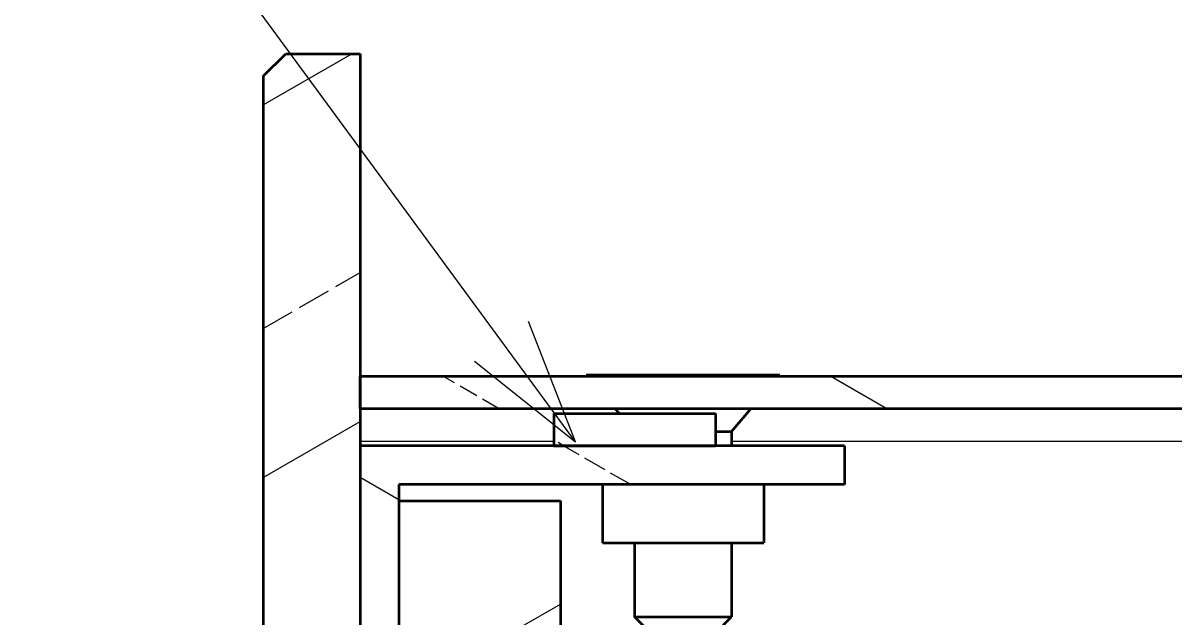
# Model space of a CAD drawing. Extents: x 23 to 587, y 4 to 413.
# Drawn here: x 169.21 to 187.02, y 166.79 to 175.99 of the extents above; entities that cross this region are included whole.
import ezdxf
from ezdxf.enums import TextEntityAlignment as Align

# ---------------------------------------------------------------- set-up
doc = ezdxf.new("R2010")
doc.units = 0
doc.linetypes.add('DASHED', pattern=[15, 12, -3])
doc.layers.get('0').update_dxf_attribs({"lineweight": 13})
doc.styles.get("Standard").update_dxf_attribs({"font": 'isocp.shx'})
doc.dimstyles.get("Standard").update_dxf_attribs({"dimtxt": 2.5, "dimasz": 2.5, "dimexe": 1.25, "dimexo": 0.625, "dimtad": 1, "dimtxsty": 'Standard', "dimcen": 2.5, "dimadec": 0, "dimazin": 0, "dimtfac": 1, "dimtmove": 0, "dimatfit": 0, "dimfxl": 0, "dimarcsym": 0})

# ---------------------------------------------------------------- blocks, each defined once
blk = doc.blocks.new('*D510')
at = {"color": 7, "lineweight": 13, "ltscale": 0.185663}
for p, q in [((172.925, 176.169), (172.925, 183.595)), ((190.675, 176.169), (190.675, 183.595))]:
    blk.add_line(p, q, dxfattribs=at)
at = {"color": 7, "lineweight": 13}
blk.add_line((172.925, 181.595), (216.768, 181.595), dxfattribs=at)
for points in [[(174.856, 182.113), (172.925, 181.595), (174.856, 181.077)], [(188.743, 181.077), (190.675, 181.595), (188.743, 182.113)]]:
    blk.add_lwpolyline(points, dxfattribs=at)
for s, height, width, p, p2 in [('[', 2.5, 1.552527, (206.972, 183.595), (207.942, 183.595)), (']', 2.5, 1.552527, (215.797, 183.595), (216.768, 183.595)), ('35.5', 2.5, 1.44843, (195.675, 183.595), (203.972, 183.595)), ('1.4', 2.5, 1.615186, (208.942, 183.595), (214.797, 183.595)), ('/', 1, 1.818182, (204.972, 184.345), (205.972, 184.345))]:
    blk.add_text(s, height=height, dxfattribs=dict(at, width=width)).set_placement(p, p2, align=Align.FIT)
blk = doc.blocks.new('*D511')
at = {"color": 7, "lineweight": 13, "ltscale": 0.318816}
blk.add_line((172.925, 176.169), (172.925, 188.921), dxfattribs=at)
at = {"color": 7, "lineweight": 13, "ltscale": 0.460066}
blk.add_line((208.425, 170.519), (208.425, 188.921), dxfattribs=at)
at = {"color": 7, "lineweight": 13}
blk.add_line((172.925, 186.921), (208.425, 186.921), dxfattribs=at)
for points in [[(174.856, 187.439), (172.925, 186.921), (174.856, 186.404)], [(206.493, 186.404), (208.425, 186.921), (206.493, 187.439)]]:
    blk.add_lwpolyline(points, dxfattribs=at)
for s, height, width, p, p2 in [('[', 2.5, 1.552521, (192.73, 188.921), (193.7, 188.921)), (']', 2.5, 1.552521, (201.555, 188.921), (202.526, 188.921)), ('71', 2.5, 1.670369, (180.794, 188.921), (185.179, 188.921)), ('2.8', 2.5, 1.51098, (194.7, 188.921), (200.555, 188.921)), ('%%p2', 1.75, 1.330976, (186.679, 189.296), (189.73, 189.296)), ('/', 1, 1.818182, (190.73, 189.671), (191.73, 189.671))]:
    blk.add_text(s, height=height, dxfattribs=dict(at, width=width)).set_placement(p, p2, align=Align.FIT)
blk = doc.blocks.new('BLOCK7006')
at = {"color": 7, "lineweight": 13}
blk.add_line((8.164, 57.971), (-15.234, 89.878), dxfattribs=at)
blk.add_lwpolyline([(5.044, 60.475), (8.164, 57.971), (6.714, 61.699)], dxfattribs=at)
blk.add_circle((-18.289, 94.044), 5.166, dxfattribs=at)
blk.add_text('3', height=5, dxfattribs=at).set_placement((-20.231, 91.544), (-16.347, 91.544), align=Align.FIT)
blk = doc.blocks.new('BLOCK7007')
at = {"color": 7, "lineweight": 35, "ltscale": 0.024749}
blk.add_line((-1.5, 69.3), (-0.8, 70), dxfattribs=at)
at = {"color": 7, "lineweight": 35, "ltscale": 0.0575}
for p, q in [((-0.8, 70), (1.5, 70)), ((10, 54.85), (10, 52.55)), ((13, 54.85), (13, 52.55))]:
    blk.add_line(p, q, dxfattribs=at)
at = {"color": 7, "lineweight": 35}
for p, q in [((1.5, 70), (1.5, 47.5)), ((-1.5, 69.3), (-1.5, 47.5)), ((67.5, 60), (1.5, 60)), ((67.5, 59), (1.5, 59))]:
    blk.add_line(p, q, dxfattribs=at)
at = {"color": 7, "lineweight": 35, "ltscale": 0.025}
for p, q in [((1.5, 59), (1.5, 60)), ((7.5, 58.85), (7.5, 57.85)), ((12.5, 58.85), (12.5, 57.85))]:
    blk.add_line(p, q, dxfattribs=at)
at = {"color": 7, "lineweight": 35, "ltscale": 0.140819}
blk.add_line((8.5, 60.05), (14.133, 60.05), dxfattribs=at)
at = {"color": 7, "lineweight": 35, "ltscale": 0.001647}
for p, q in [((8.543, 60), (8.5, 60.05)), ((14.457, 60), (14.5, 60.05))]:
    blk.add_line(p, q, dxfattribs=at)
at = {"color": 7, "lineweight": 35, "ltscale": 0.009181}
blk.add_line((14.133, 60.05), (14.5, 60.05), dxfattribs=at)
at = {"color": 7, "lineweight": 35, "ltscale": 0.125}
for p, q in [((7.5, 58.85), (12.5, 58.85)), ((7.5, 57.85), (12.5, 57.85)), ((2.7, 56.15), (7.7, 56.15))]:
    blk.add_line(p, q, dxfattribs=at)
at = {"color": 7, "lineweight": 35, "ltscale": 0.004939}
blk.add_line((9.529, 58.85), (9.4, 59), dxfattribs=at)
at = {"color": 7, "lineweight": 35, "ltscale": 0.023048}
blk.add_line((13, 58.3), (13.6, 59), dxfattribs=at)
at = {"color": 7, "lineweight": 35, "ltscale": 0.00791}
blk.add_line((12.5, 58.3), (12.816, 58.3), dxfattribs=at)
at = {"color": 7, "lineweight": 35, "ltscale": 0.004591}
for p, q in [((12.816, 58.3), (13, 58.3)), ((12.816, 52.55), (13, 52.55))]:
    blk.add_line(p, q, dxfattribs=at)
at = {"color": 7, "lineweight": 35, "ltscale": 0.011251}
blk.add_line((13, 58.3), (13, 57.85), dxfattribs=at)
at = {"color": 7, "lineweight": 13, "ltscale": 0.15}
blk.add_line((1.5, 58), (7.5, 58), dxfattribs=at)
at = {"color": 7, "lineweight": 35, "ltscale": 0.375}
blk.add_line((16.5, 57.85), (1.5, 57.85), dxfattribs=at)
at = {"color": 7, "lineweight": 35, "ltscale": 0.18375}
blk.add_line((1.5, 57.85), (1.5, 50.5), dxfattribs=at)
at = {"color": 7, "lineweight": 13}
blk.add_line((13, 58), (67.5, 58), dxfattribs=at)
at = {"color": 7, "lineweight": 35, "ltscale": 0.03}
blk.add_line((16.5, 57.85), (16.5, 56.65), dxfattribs=at)
at = {"color": 7, "lineweight": 35, "ltscale": 0.345}
blk.add_line((16.5, 56.65), (2.7, 56.65), dxfattribs=at)
at = {"color": 7, "lineweight": 35, "ltscale": 0.15375}
blk.add_line((2.7, 56.65), (2.7, 50.5), dxfattribs=at)
at = {"color": 7, "lineweight": 35, "ltscale": 0.045}
for p, q in [((9, 56.65), (9, 54.85)), ((14, 56.65), (14, 54.85))]:
    blk.add_line(p, q, dxfattribs=at)
at = {"color": 7, "lineweight": 35, "ltscale": 0.25375}
for p, q in [((2.7, 56.15), (2.7, 46)), ((7.7, 56.15), (7.7, 46))]:
    blk.add_line(p, q, dxfattribs=at)
at = {"color": 7, "lineweight": 35, "ltscale": 0.0625}
for p, q in [((9, 54.85), (11.5, 54.85)), ((11.5, 54.85), (14, 54.85))]:
    blk.add_line(p, q, dxfattribs=at)
at = {"color": 7, "lineweight": 35, "ltscale": 0.070409}
blk.add_line((10, 52.55), (12.816, 52.55), dxfattribs=at)
at = {"color": 7, "lineweight": 35, "ltscale": 0.017678}
for p, q in [((10.5, 52.05), (10, 52.55)), ((12.5, 52.05), (13, 52.55))]:
    blk.add_line(p, q, dxfattribs=at)
blk = doc.blocks.new('BLOCK7008')
at = {"color": 7, "linetype": 'DASHED', "lineweight": 13, "ltscale": 0.144338}
blk.add_line((2.7, 50.056), (7.7, 52.943), dxfattribs=at)
at = {"color": 7, "lineweight": 13, "ltscale": 0.144338}
blk.add_line((2.7, 47.747), (7.7, 50.634), dxfattribs=at)
blk = doc.blocks.new('BLOCK7050')
at = {"color": 7, "linetype": 'DASHED', "lineweight": 13, "ltscale": 0.05}
blk.add_line((5.809, 59), (4.077, 60), dxfattribs=at)
at = {"color": 7, "lineweight": 13, "ltscale": 0.05}
blk.add_line((17.809, 59), (16.077, 60), dxfattribs=at)
blk = doc.blocks.new('BLOCK7052')
at = {"color": 7, "linetype": 'DASHED', "lineweight": 13, "ltscale": 0.008685}
blk.add_line((7.801, 57.85), (7.5, 58.024), dxfattribs=at)
blk = doc.blocks.new('BLOCK7055')
at = {"color": 7, "linetype": 'DASHED', "lineweight": 13, "ltscale": 0.06}
blk.add_line((9.879, 56.65), (7.801, 57.85), dxfattribs=at)
at = {"color": 7, "lineweight": 13, "ltscale": 0.034641}
blk.add_line((2.7, 56.176), (1.5, 56.869), dxfattribs=at)
blk = doc.blocks.new('BLOCK7064')
at = {"color": 7, "lineweight": 13, "ltscale": 0.0792}
blk.add_line((-1.5, 68.416), (1.244, 70), dxfattribs=at)
at = {"color": 7, "linetype": 'DASHED', "lineweight": 13, "ltscale": 0.086603}
for p, q in [((-1.5, 61.488), (1.5, 63.22)), ((-1.5, 47.631), (1.5, 49.363))]:
    blk.add_line(p, q, dxfattribs=at)
at = {"color": 7, "lineweight": 13, "ltscale": 0.086603}
blk.add_line((-1.5, 56.869), (1.5, 58.601), dxfattribs=at)

msp = doc.modelspace()

# ---------------------------------------------------------------- block references
at = {"lineweight": 0, "xscale": 0.5, "yscale": 0.5, "zscale": 0.5}
for name in ['BLOCK7006', 'BLOCK7007', 'BLOCK7064', 'BLOCK7050', 'BLOCK7052', 'BLOCK7055', 'BLOCK7008']:
    msp.add_blockref(name, (173.6746, 140.5185), dxfattribs=at)

# ---------------------------------------------------------------- dimensions: what is measured, and where the dimension line sits
at = {"color": 0, "lineweight": 0}
dim = msp.add_linear_dim(base=(172.9246, 186.9212), p1=(208.4246, 169.5185), p2=(172.9246, 175.1685), angle=179.99905, text='<>{}{%%p2}', dimstyle='Standard', override={"dimlfac": 2, "dimtol": 0, "dimlim": 0, "dimtp": 2, "dimtm": 2}, dxfattribs=at)
dim.commit()
dim.dimension.update_dxf_attribs({"geometry": '*D511', "text_midpoint": (191.6597, 186.9212), "dimtype": 160})
dim = msp.add_linear_dim(base=(190.6746, 181.5951), p1=(172.9246, 175.1685), p2=(190.6746, 175.1685), angle=0, dimstyle='Standard', override={"dimlfac": 2}, dxfattribs=at)
dim.commit()
dim.dimension.update_dxf_attribs({"geometry": '*D510', "text_midpoint": (206.2211, 181.5951), "dimtype": 161})

doc.saveas('drawing.dxf')
